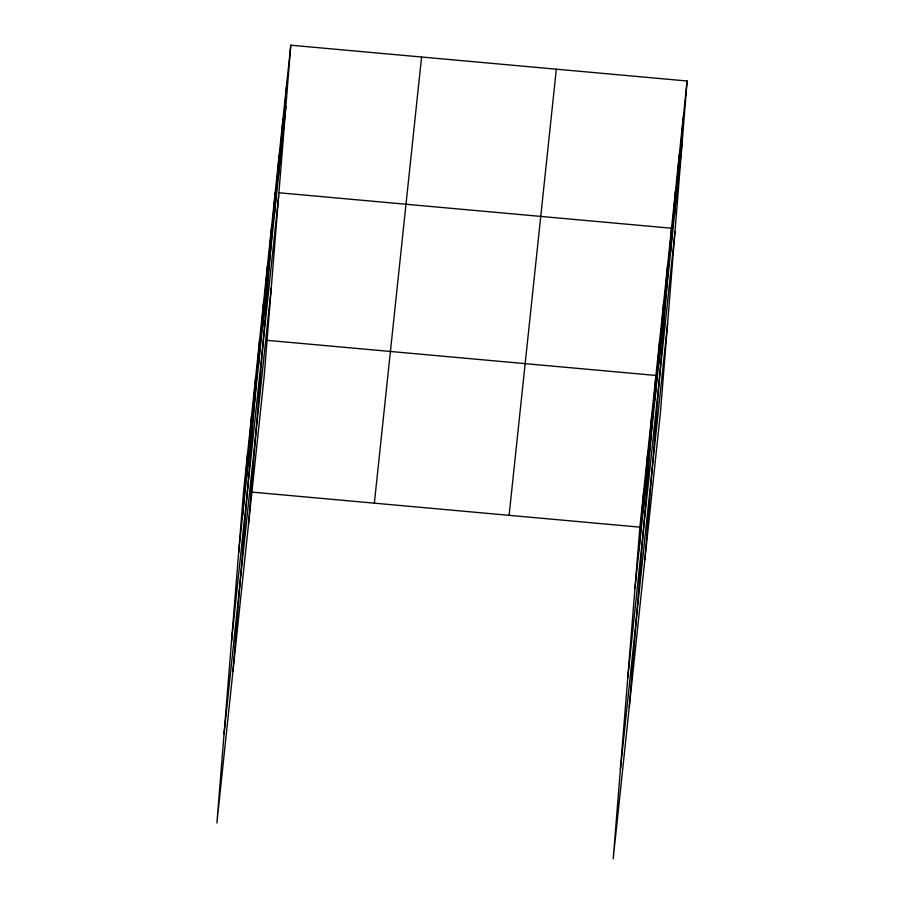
<?xml version="1.0" encoding="UTF-8"?>
<svg xmlns="http://www.w3.org/2000/svg" width="904" height="904" viewBox="0 0 904 904"><rect width="100%" height="100%" fill="white"/><g stroke="black" fill="none" stroke-linecap="round" stroke-linejoin="round"><path stroke-width="1.36" d="M242.656 514.771L247.583 453.424M246.668 476.849L251.606 415.501M250.679 438.926L255.617 377.578M232.949 671.31L259.629 339.655M258.589 364.199L263.527 302.851M262.488 327.395L267.426 266.047M266.386 290.579L271.324 229.232M248.532 524.083L275.212 192.428M274.172 216.971L279.11 155.624M278.07 180.156L283.008 118.819M281.969 143.352L286.907 82.004M290.794 45.2L264.115 376.855L216.892 823.002L243.571 491.347L290.794 45.2L687.108 80.998L660.428 412.653L613.206 858.8L639.885 527.145L687.108 80.998M638.958 550.57L643.897 489.222M642.981 512.647L647.908 451.299M646.993 474.724L651.931 413.377M629.252 707.109L655.942 375.454L266.59 340.288M654.903 399.997L659.841 338.65M658.801 363.193L663.728 301.846M662.688 326.378L667.627 265.03M644.846 559.881L671.525 228.226L279.392 192.812M670.486 252.77L675.424 191.422M674.384 215.954L679.322 154.618M678.282 179.15L683.209 117.802M238.633 552.694L285.867 106.548M231.458 641.896L278.692 195.75M224.068 733.799L271.29 287.653M374.358 503.166L421.58 57.008M509.099 515.337L556.333 69.19M634.947 588.493L682.17 142.346M627.771 677.695L674.994 231.548M620.381 769.598L667.604 323.451M251.922 492.104L639.885 527.145"/></g></svg>
